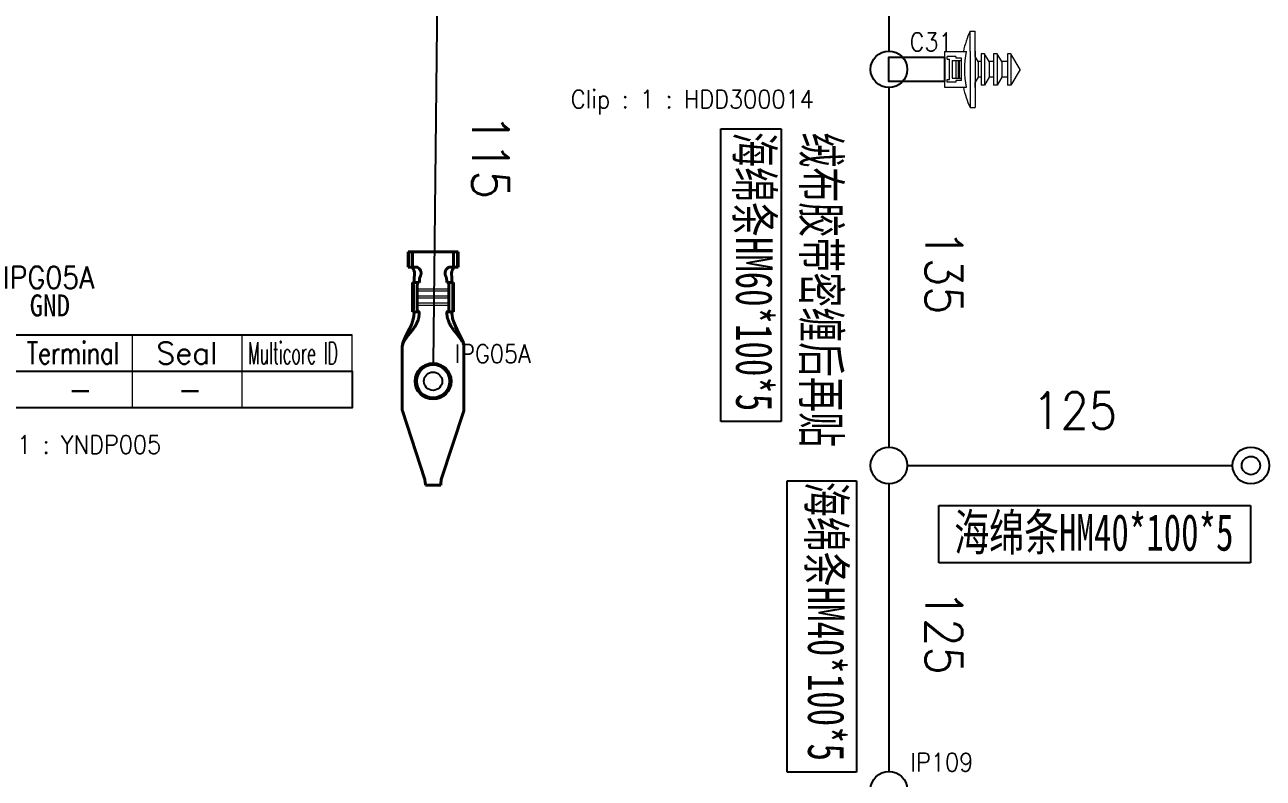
# Model space of a CAD drawing. Header units: inches. Extents: x 47316 to 59086, y 3141 to 11743.
# Drawn here: x 53365.2 to 53534.3, y 8454.9 to 8557.8 of the extents above; entities that cross this region are included whole.
import ezdxf

# ---------------------------------------------------------------- set-up
doc = ezdxf.new("R2010")
doc.units = ezdxf.units.IN
doc.header["$MEASUREMENT"] = 0
for name, color, linetype, lineweight in [('0Filament', 7, 'Continuous', 20), ('标注线', 3, 'Continuous', 20), ('轮廓线', 7, 'Continuous', 40)]:
    doc.layers.add(name, color=color, linetype=linetype, lineweight=lineweight)
doc.styles.add('MtX_FangSong_GB2312', font='')
doc.styles.get("Standard").update_dxf_attribs({"font": ''})
doc.styles.get('MtX_FangSong_GB2312').set_extended_font_data('FangSong_GB2312')
doc.styles.get('Standard').set_extended_font_data('SimSun')
doc.linetypes.add('_VH_FOAM_COVERING_2', pattern='A,0.0001,[31,VeSys.shx,S=0.1,R=0,X=0,Y=0],-0.4,[31,VeSys.shx,S=0.1,R=180,X=0,Y=0],-0.0001', length=0.4002)
doc.linetypes.add('_VH_OTCON', pattern='A,0.0001,[7,VeSys.shx,S=0.1,R=0,X=0,Y=0],-0.4,[7,VeSys.shx,S=0.1,R=0,X=0,Y=0],-0.4,["X",Standard,S=1,R=0,X=-0.5,Y=-0.5],-0.0001,[7,VeSys.shx,S=0.1,R=0,X=0,Y=0],-0.4', length=1.2002)
doc.linetypes.add('_VH_UNTAPED', pattern='A,0.0001,[17,VeSys.shx,S=0.1,R=0,X=0,Y=0],-0.4', length=0.4001)

# ---------------------------------------------------------------- blocks, each defined once
blk = doc.blocks.new('YNDP')
at = {"layer": '标注线', "color": 0}
for p, q in [((-2.1, 7.31), (2.1, 7.31)), ((-2.1, 7.31), (-2.1, 7.03)), ((-2.1, 7.03), (2.1, 7.03)), ((2.1, 7.31), (2.1, 7.03)), ((-2.1, 6.34), (2.1, 6.34)), ((-2.1, 6.06), (-2.1, 6.34)), ((-2.1, 6.06), (2.1, 6.06)), ((-2.1, 5.36), (2.1, 5.36)), ((-2.1, 5.08), (-2.1, 5.36)), ((-2.1, 5.08), (2.1, 5.08)), ((2.1, 6.06), (2.1, 6.34)), ((2.1, 5.08), (2.1, 5.36))]:
    blk.add_line(p, q, dxfattribs=at)
at = {"layer": '轮廓线', "color": 0, "linetype": 'Continuous'}
for p, q in [((-1.12, 31.08), (-4.19, 21.73)), ((-1.05, 31.85), (1.05, 31.85)), ((-1.05, 31.85), (-1.05, 31.62)), ((1.05, 31.85), (1.05, 31.62)), ((1.12, 31.08), (4.19, 21.73)), ((-4.2, 21.67), (-4.2, 12.86)), ((4.2, 21.67), (4.2, 12.86)), ((2.61, 8.81), (2.59, 8.3)), ((-2.8, 4.2), (-2.8, 8.19)), ((-1.93, 8.19), (-2.79, 8.19)), ((-2.68, 4.76), (-2.68, 7.63)), ((-2.59, 8.23), (-2.59, 8.19)), ((-2.15, 7.63), (-2.15, 4.76)), ((1.93, 8.19), (2.79, 8.19)), ((2.15, 7.63), (2.15, 4.76)), ((2.68, 4.76), (2.68, 7.63)), ((2.8, 4.2), (2.8, 8.19)), ((-1.88, 4.2), (-2.79, 4.2)), ((1.88, 4.2), (2.79, 4.2)), ((-3.42, 2.1), (-3.42, 0)), ((-2.21, 2.1), (-3.42, 2.1)), ((2.21, 2.1), (3.42, 2.1)), ((3.42, 2.1), (3.42, 0)), ((3.42, 0), (-3.42, 0)), ((-3.33, 1.54), (-3.33, 0.56)), ((-2.8, 0.56), (-2.8, 1.54)), ((2.8, 0.56), (2.8, 1.54)), ((3.33, 1.54), (3.33, 0.56))]:
    blk.add_line(p, q, dxfattribs=at)
for points in [[(-4.1, 12.34), (-3.84, 11.76), (-3.57, 11.21), (-3.29, 10.67), (-3.04, 10.15), (-2.83, 9.63), (-2.67, 9.1), (-2.59, 8.55)], [(4.1, 12.34), (3.82, 11.71), (3.52, 11.11), (3.22, 10.53), (2.96, 9.97), (2.75, 9.39), (2.61, 8.81)], [(2.59, 8.3), (2.6, 8.23), (2.62, 8.19)]]:
    blk.add_lwpolyline(points, dxfattribs=at)
blk.add_circle((0, 17.68), 2.27, dxfattribs=at)
for centre, radius, start, end in [((-3.99, 21.67), 0.21, 161.8436, 180), ((3.99, 21.67), 0.21, 0, 18.1564), ((-2.73, 12.98), 1.47, 179.9769, 194.856), ((-2.78, 12.86), 1.42, 179.9988, 190.6859), ((-2.82, 12.86), 1.38, 190.6602, 202.0987), ((-2.83, 12.95), 1.37, 194.867, 203.4682), ((-2.88, 12.93), 1.32, 203.5201, 211.9337), ((2.88, 12.93), 1.31, 328.0524, 336.542), ((2.84, 12.95), 1.36, 336.545, 345.167), ((2.82, 12.86), 1.38, 337.9012, 349.3399), ((2.73, 12.98), 1.47, 345.1441, 0.0231), ((2.78, 12.86), 1.42, 349.3141, 0.0012)]:
    blk.add_arc(centre, radius, start, end, dxfattribs=at)
for centre, ratio, start_param, end_param in [((-2.79, 7.63), 0.19732, -4.712389, -3.141593), ((2.79, 7.63), 0.19732, -3.141593, -1.570796), ((-2.79, 4.76), 0.19732, 0, 1.570796), ((2.79, 4.76), 0.19732, -1.570796, 0), ((-3.4, 1.54), 0.133102, -4.712389, -3.141593), ((3.4, 1.54), 0.133102, -3.141593, -1.570796), ((-3.4, 0.56), 0.133102, 0, 1.570796), ((3.4, 0.56), 0.133102, -1.570796, 0)]:
    blk.add_ellipse(centre, major_axis=(0, -0.56), ratio=ratio, start_param=start_param, end_param=end_param, dxfattribs=at)
for points, knots in [([(-1.12, 31.08), (-1.12, 31.13), (-1.11, 31.23), (-1.09, 31.37), (-1.07, 31.5), (-1.06, 31.59), (-1.05, 31.62)], [0, 0, 0, 0, 0.275349, 0.54044, 0.785059, 1, 1, 1, 1]), ([(1.12, 31.08), (1.12, 31.13), (1.11, 31.23), (1.09, 31.37), (1.07, 31.5), (1.06, 31.59), (1.05, 31.62)], [0, 0, 0, 0, 0.275349, 0.54044, 0.785059, 1, 1, 1, 1]), ([(-3.99, 12.24), (-3.96, 12.18), (-3.88, 12.06), (-3.76, 11.88), (-3.63, 11.71), (-3.49, 11.53), (-3.38, 11.38), (-3.28, 11.26), (-3.18, 11.13), (-3.08, 11.01), (-2.97, 10.88), (-2.89, 10.77), (-2.81, 10.67), (-2.71, 10.53), (-2.6, 10.38), (-2.5, 10.23), (-2.42, 10.11), (-2.35, 9.98), (-2.28, 9.85), (-2.21, 9.72), (-2.13, 9.54), (-2.06, 9.35), (-2, 9.15), (-1.96, 9), (-1.93, 8.85), (-1.92, 8.75), (-1.91, 8.7)], [0, 0, 0, 0, 0.050147, 0.101268, 0.15366, 0.207551, 0.263037, 0.291397, 0.320187, 0.379163, 0.409405, 0.44019, 0.471533, 0.503437, 0.568955, 0.6026, 0.636828, 0.671601, 0.70688, 0.742606, 0.778723, 0.851854, 0.888752, 0.925778, 0.962868, 1, 1, 1, 1]), ([(3.99, 12.24), (3.96, 12.18), (3.88, 12.06), (3.76, 11.88), (3.63, 11.71), (3.49, 11.53), (3.38, 11.38), (3.28, 11.26), (3.18, 11.13), (3.08, 11.01), (2.97, 10.88), (2.89, 10.77), (2.81, 10.67), (2.71, 10.53), (2.6, 10.38), (2.5, 10.23), (2.42, 10.11), (2.35, 9.98), (2.28, 9.85), (2.21, 9.72), (2.13, 9.54), (2.06, 9.35), (2, 9.15), (1.96, 9), (1.93, 8.85), (1.92, 8.75), (1.91, 8.7)], [0, 0, 0, 0, 0.050147, 0.101268, 0.15366, 0.207551, 0.263037, 0.291397, 0.320187, 0.379163, 0.409405, 0.44019, 0.471533, 0.503437, 0.568955, 0.6026, 0.636828, 0.671601, 0.70688, 0.742606, 0.778723, 0.851854, 0.888752, 0.925778, 0.962868, 1, 1, 1, 1]), ([(-2.59, 8.23), (-2.59, 8.23), (-2.59, 8.25), (-2.59, 8.28), (-2.59, 8.31), (-2.59, 8.35), (-2.58, 8.39), (-2.58, 8.46), (-2.58, 8.51), (-2.59, 8.55)], [0, 0, 0, 0, 0.070978, 0.159185, 0.264069, 0.384693, 0.519957, 0.668708, 1, 1, 1, 1]), ([(-1.91, 8.7), (-1.91, 8.66), (-1.9, 8.6), (-1.89, 8.5), (-1.89, 8.42), (-1.89, 8.37), (-1.89, 8.34), (-1.89, 8.33)], [0, 0, 0, 0, 0.28921, 0.557756, 0.797041, 0.903477, 1, 1, 1, 1]), ([(1.89, 8.33), (1.89, 8.34), (1.89, 8.37), (1.89, 8.42), (1.89, 8.5), (1.9, 8.6), (1.91, 8.66), (1.91, 8.7)], [0, 0, 0, 0, 0.09654, 0.20301, 0.442326, 0.710821, 1, 1, 1, 1]), ([(-2.58, 8.19), (-2.58, 8.19), (-2.58, 8.19), (-2.58, 8.19), (-2.59, 8.2), (-2.59, 8.2), (-2.59, 8.2), (-2.59, 8.21), (-2.59, 8.22), (-2.59, 8.22), (-2.59, 8.23)], [0, 0, 0, 0, 0.063583, 0.13143, 0.214486, 0.319093, 0.448523, 0.604543, 0.788198, 1, 1, 1, 1]), ([(-2.11, 8.19), (-2.11, 8.19), (-2.11, 8.19), (-2.11, 8.19), (-2.12, 8.18), (-2.12, 8.18), (-2.12, 8.17), (-2.12, 8.17), (-2.13, 8.16), (-2.13, 8.14), (-2.13, 8.12), (-2.14, 8.09), (-2.14, 8.06), (-2.14, 8.01), (-2.15, 7.94), (-2.15, 7.84), (-2.15, 7.74), (-2.15, 7.67), (-2.15, 7.63)], [0, 0, 0, 0, 0.004027, 0.009289, 0.016377, 0.025518, 0.036801, 0.050263, 0.065914, 0.083752, 0.125893, 0.176287, 0.234438, 0.299837, 0.450022, 0.621303, 0.807366, 1, 1, 1, 1]), ([(-1.89, 8.33), (-1.89, 8.32), (-1.9, 8.3), (-1.9, 8.27), (-1.9, 8.25), (-1.91, 8.23), (-1.91, 8.22), (-1.91, 8.21), (-1.92, 8.2), (-1.92, 8.2), (-1.92, 8.2), (-1.92, 8.19), (-1.92, 8.19), (-1.93, 8.19), (-1.93, 8.19)], [0, 0, 0, 0, 0.218442, 0.41158, 0.578176, 0.717068, 0.77583, 0.827442, 0.871971, 0.909537, 0.940372, 0.964928, 0.984146, 1, 1, 1, 1]), ([(1.93, 8.19), (1.93, 8.19), (1.92, 8.19), (1.92, 8.19), (1.92, 8.2), (1.92, 8.2), (1.92, 8.2), (1.91, 8.21), (1.91, 8.22), (1.91, 8.23), (1.9, 8.25), (1.9, 8.27), (1.9, 8.3), (1.89, 8.32), (1.89, 8.33)], [0, 0, 0, 0, 0.015854, 0.035072, 0.059628, 0.090464, 0.128031, 0.17256, 0.224172, 0.282933, 0.421824, 0.58842, 0.781558, 1, 1, 1, 1]), ([(2.15, 7.63), (2.15, 7.67), (2.15, 7.74), (2.15, 7.84), (2.15, 7.94), (2.14, 8.01), (2.14, 8.06), (2.14, 8.09), (2.13, 8.12), (2.13, 8.14), (2.13, 8.16), (2.12, 8.17), (2.12, 8.17), (2.12, 8.18), (2.12, 8.18), (2.11, 8.19), (2.11, 8.19), (2.11, 8.19), (2.11, 8.19)], [0, 0, 0, 0, 0.192634, 0.378697, 0.549978, 0.700163, 0.765562, 0.823713, 0.874107, 0.916248, 0.934086, 0.949737, 0.963199, 0.974482, 0.983623, 0.990711, 0.995973, 1, 1, 1, 1]), ([(-2.56, 3.36), (-2.57, 3.43), (-2.58, 3.53), (-2.58, 3.66), (-2.58, 3.77), (-2.58, 3.87), (-2.58, 3.98), (-2.58, 4.09), (-2.58, 4.16), (-2.58, 4.2)], [0, 0, 0, 0, 0.240029, 0.362533, 0.486637, 0.612415, 0.739889, 0.869056, 1, 1, 1, 1]), ([(-2.15, 4.76), (-2.15, 4.72), (-2.15, 4.65), (-2.15, 4.55), (-2.15, 4.45), (-2.14, 4.38), (-2.14, 4.33), (-2.14, 4.3), (-2.13, 4.27), (-2.13, 4.25), (-2.13, 4.23), (-2.12, 4.22), (-2.12, 4.22), (-2.12, 4.21), (-2.12, 4.21), (-2.11, 4.2), (-2.11, 4.2), (-2.11, 4.2), (-2.11, 4.2)], [0, 0, 0, 0, 0.192634, 0.378697, 0.549978, 0.700163, 0.765562, 0.823713, 0.874107, 0.916248, 0.934086, 0.949737, 0.963199, 0.974482, 0.983623, 0.990711, 0.995973, 1, 1, 1, 1]), ([(-1.88, 4.2), (-1.88, 4.13), (-1.87, 4.02), (-1.86, 3.87), (-1.85, 3.73), (-1.83, 3.59), (-1.79, 3.46), (-1.77, 3.39), (-1.75, 3.36)], [0, 0, 0, 0, 0.260021, 0.387215, 0.512609, 0.758429, 0.879572, 1, 1, 1, 1]), ([(1.75, 3.36), (1.77, 3.39), (1.79, 3.46), (1.83, 3.59), (1.85, 3.73), (1.86, 3.87), (1.87, 4.02), (1.88, 4.13), (1.88, 4.2)], [0, 0, 0, 0, 0.120428, 0.241571, 0.48739, 0.612785, 0.739979, 1, 1, 1, 1]), ([(2.11, 4.2), (2.11, 4.2), (2.11, 4.2), (2.11, 4.2), (2.12, 4.21), (2.12, 4.21), (2.12, 4.22), (2.12, 4.22), (2.13, 4.23), (2.13, 4.25), (2.13, 4.27), (2.14, 4.3), (2.14, 4.33), (2.14, 4.38), (2.15, 4.45), (2.15, 4.55), (2.15, 4.65), (2.15, 4.72), (2.15, 4.76)], [0, 0, 0, 0, 0.004027, 0.009289, 0.016377, 0.025518, 0.036801, 0.050263, 0.065914, 0.083752, 0.125893, 0.176287, 0.234438, 0.299837, 0.450022, 0.621303, 0.807366, 1, 1, 1, 1]), ([(2.58, 4.2), (2.58, 4.16), (2.58, 4.09), (2.58, 3.98), (2.58, 3.87), (2.58, 3.77), (2.58, 3.66), (2.58, 3.53), (2.57, 3.43), (2.56, 3.36)], [0, 0, 0, 0, 0.130944, 0.260111, 0.387585, 0.513363, 0.637467, 0.759971, 1, 1, 1, 1]), ([(-2.97, 2.1), (-2.96, 2.1), (-2.95, 2.1), (-2.93, 2.11), (-2.91, 2.12), (-2.9, 2.13), (-2.89, 2.13)], [0, 0, 0, 0, 0.217658, 0.453857, 0.713604, 1, 1, 1, 1]), ([(-2.89, 2.13), (-2.87, 2.14), (-2.85, 2.17), (-2.8, 2.21), (-2.76, 2.26), (-2.72, 2.33), (-2.68, 2.4), (-2.64, 2.48), (-2.61, 2.56), (-2.56, 2.69), (-2.53, 2.85), (-2.51, 3.01), (-2.51, 3.13), (-2.52, 3.22), (-2.54, 3.29), (-2.55, 3.34), (-2.56, 3.36)], [0, 0, 0, 0, 0.038866, 0.08397, 0.135113, 0.191855, 0.253649, 0.319879, 0.389842, 0.462725, 0.612921, 0.759984, 0.828629, 0.892177, 0.949572, 1, 1, 1, 1]), ([(-2.74, 2.1), (-2.74, 2.1), (-2.74, 2.1), (-2.75, 2.1), (-2.75, 2.09), (-2.75, 2.09), (-2.76, 2.08), (-2.76, 2.08), (-2.76, 2.07), (-2.77, 2.05), (-2.77, 2.03), (-2.78, 2), (-2.78, 1.97), (-2.79, 1.93), (-2.79, 1.89), (-2.8, 1.83), (-2.8, 1.75), (-2.8, 1.65), (-2.8, 1.58), (-2.8, 1.54)], [0, 0, 0, 0, 0.005642, 0.012205, 0.020275, 0.030156, 0.042002, 0.05589, 0.071859, 0.089925, 0.132301, 0.1827, 0.240671, 0.305736, 0.377363, 0.454882, 0.624746, 0.809143, 1, 1, 1, 1]), ([(-1.75, 3.36), (-1.74, 3.34), (-1.71, 3.28), (-1.68, 3.19), (-1.65, 3.09), (-1.64, 3), (-1.64, 2.93), (-1.64, 2.87), (-1.65, 2.81), (-1.66, 2.73), (-1.69, 2.64), (-1.73, 2.53), (-1.79, 2.44), (-1.85, 2.36), (-1.91, 2.28), (-1.98, 2.22), (-2.03, 2.18), (-2.07, 2.15), (-2.1, 2.13), (-2.13, 2.12), (-2.17, 2.1), (-2.2, 2.1), (-2.21, 2.1)], [0, 0, 0, 0, 0.055022, 0.116995, 0.185083, 0.258201, 0.296181, 0.334778, 0.373698, 0.412652, 0.489659, 0.564292, 0.635623, 0.703071, 0.76613, 0.824277, 0.876958, 0.901113, 0.923761, 0.944907, 0.964596, 1, 1, 1, 1]), ([(2.21, 2.1), (2.2, 2.1), (2.17, 2.1), (2.13, 2.12), (2.1, 2.13), (2.07, 2.15), (2.03, 2.18), (1.98, 2.22), (1.91, 2.28), (1.85, 2.36), (1.79, 2.44), (1.73, 2.53), (1.69, 2.64), (1.65, 2.75), (1.64, 2.87), (1.64, 2.98), (1.65, 3.09), (1.68, 3.19), (1.71, 3.28), (1.74, 3.34), (1.75, 3.36)], [0, 0, 0, 0, 0.035416, 0.055113, 0.076262, 0.09891, 0.123064, 0.175742, 0.233887, 0.296955, 0.364416, 0.435763, 0.510406, 0.587414, 0.665244, 0.741782, 0.814902, 0.882994, 0.944969, 1, 1, 1, 1]), ([(2.56, 3.36), (2.55, 3.34), (2.54, 3.3), (2.53, 3.23), (2.52, 3.16), (2.51, 3.05), (2.52, 2.9), (2.55, 2.73), (2.6, 2.59), (2.64, 2.48), (2.68, 2.41), (2.71, 2.34), (2.75, 2.28), (2.79, 2.23), (2.81, 2.2), (2.83, 2.19)], [0, 0, 0, 0, 0.048288, 0.102718, 0.16266, 0.227338, 0.366788, 0.511961, 0.653827, 0.721303, 0.78555, 0.846014, 0.902199, 0.953655, 1, 1, 1, 1]), ([(2.8, 1.54), (2.8, 1.58), (2.8, 1.65), (2.8, 1.75), (2.8, 1.83), (2.79, 1.89), (2.79, 1.93), (2.78, 1.97), (2.78, 2), (2.77, 2.03), (2.77, 2.05), (2.76, 2.07), (2.76, 2.08), (2.76, 2.08), (2.75, 2.09), (2.75, 2.09), (2.75, 2.1), (2.74, 2.1), (2.74, 2.1), (2.74, 2.1)], [0, 0, 0, 0, 0.190857, 0.375254, 0.545118, 0.622637, 0.694264, 0.759329, 0.8173, 0.867699, 0.910075, 0.928141, 0.94411, 0.957998, 0.969844, 0.979725, 0.987795, 0.994358, 1, 1, 1, 1]), ([(2.83, 2.19), (2.84, 2.17), (2.86, 2.15), (2.89, 2.13), (2.9, 2.12)], [0, 0, 0, 0, 0.537008, 1, 1, 1, 1]), ([(2.9, 2.12), (2.91, 2.12), (2.92, 2.11), (2.94, 2.1), (2.96, 2.1), (2.97, 2.1)], [0, 0, 0, 0, 0.280397, 0.659814, 1, 1, 1, 1]), ([(-2.8, 0.56), (-2.8, 0.52), (-2.8, 0.45), (-2.8, 0.35), (-2.8, 0.27), (-2.79, 0.21), (-2.79, 0.17), (-2.78, 0.13), (-2.78, 0.1), (-2.77, 0.07), (-2.77, 0.05), (-2.76, 0.03), (-2.76, 0.02), (-2.76, 0.02), (-2.75, 0.01), (-2.75, 0.01), (-2.75, 0), (-2.74, 0), (-2.74, 0), (-2.74, 0)], [0, 0, 0, 0, 0.190857, 0.375254, 0.545118, 0.622637, 0.694264, 0.759329, 0.8173, 0.867699, 0.910075, 0.928141, 0.94411, 0.957998, 0.969844, 0.979725, 0.987795, 0.994358, 1, 1, 1, 1]), ([(2.74, 0), (2.74, 0), (2.74, 0), (2.75, 0), (2.75, 0.01), (2.75, 0.01), (2.76, 0.02), (2.76, 0.02), (2.76, 0.03), (2.77, 0.05), (2.77, 0.07), (2.78, 0.1), (2.78, 0.13), (2.79, 0.17), (2.79, 0.21), (2.8, 0.27), (2.8, 0.35), (2.8, 0.45), (2.8, 0.52), (2.8, 0.56)], [0, 0, 0, 0, 0.005642, 0.012205, 0.020275, 0.030156, 0.042002, 0.05589, 0.071859, 0.089925, 0.132301, 0.1827, 0.240671, 0.305736, 0.377363, 0.454882, 0.624746, 0.809143, 1, 1, 1, 1])]:
    blk.add_open_spline(points, degree=3, knots=knots, dxfattribs=at)

msp = doc.modelspace()

# ---------------------------------------------------------------- linework, layer by layer
at = {"color": 0, "linetype": '_VH_OTCON', "lineweight": -2, "ltscale": 5}
msp.add_line((53483.2, 8620.7), (53483.2, 8554.21), dxfattribs=at)
at = {"color": 0, "linetype": '_VH_UNTAPED', "lineweight": -2, "ltscale": 5}
msp.add_line((53421.59, 8569.28), (53420.99, 8511.63), dxfattribs=at)
at = {"color": 0, "linetype": '_VH_FOAM_COVERING_2', "lineweight": -2, "ltscale": 5}
for p, q in [((53483.2, 8549.21), (53483.2, 8500.12)), ((53485.7, 8497.62), (53530.12, 8497.62)), ((53483.2, 8495.12), (53483.2, 8455.86))]:
    msp.add_line(p, q, dxfattribs=at)
at = {"color": 1}
for p, q in [((53460.26, 8543.61), (53468.48, 8543.61)), ((53460.26, 8503.64), (53460.26, 8543.61)), ((53468.48, 8543.61), (53468.48, 8503.64)), ((53468.48, 8503.64), (53460.26, 8503.64)), ((53469.31, 8495.54), (53478.78, 8495.54)), ((53469.31, 8455.77), (53469.31, 8495.54)), ((53478.78, 8495.54), (53478.78, 8455.77)), ((53490.03, 8492.16), (53532.55, 8492.16)), ((53490.03, 8484.32), (53490.03, 8492.16)), ((53532.55, 8492.16), (53532.55, 8484.32)), ((53532.55, 8484.32), (53490.03, 8484.32)), ((53478.78, 8455.77), (53469.31, 8455.77))]:
    msp.add_line(p, q, dxfattribs=at)
at = {"color": 0, "linetype": 'Continuous', "lineweight": -2}
for p, q in [((53327.41, 8515.48), (53409.91, 8515.48)), ((53327.41, 8510.48), (53409.91, 8510.48))]:
    msp.add_line(p, q, dxfattribs=at)
at = {"color": 7, "linetype": 'Continuous', "lineweight": 15}
for p, q in [((53379.91, 8510.48), (53379.91, 8515.48)), ((53394.91, 8510.48), (53394.91, 8515.48)), ((53409.91, 8510.48), (53409.91, 8515.48))]:
    msp.add_line(p, q, dxfattribs=at)
at = {"color": 102, "linetype": 'Continuous', "lineweight": 15}
for p, q in [((53379.91, 8505.48), (53379.91, 8510.48)), ((53394.91, 8505.48), (53394.91, 8510.48))]:
    msp.add_line(p, q, dxfattribs=at)
at = {"color": 0}
msp.add_lwpolyline([(53490.8, 8553.39), (53490.8, 8550.03), (53483.2, 8550.03), (53483.2, 8553.39)], close=True, dxfattribs=at)
at = {"color": 0, "linetype": 'Continuous', "lineweight": -2}
msp.add_lwpolyline([(53327.41, 8505.48), (53327.41, 8510.48), (53409.91, 8510.48), (53409.91, 8505.48)], close=True, dxfattribs=at)
for centre, radius in [((53483.2, 8551.71), 2.5), ((53420.96, 8509.13), 2.5), ((53420.96, 8509.13), 1.25), ((53483.2, 8497.62), 2.5), ((53532.62, 8497.62), 2.5), ((53532.62, 8497.62), 1.25), ((53483.2, 8453.36), 2.5)]:
    msp.add_circle(centre, radius, dxfattribs=at)
at = {"layer": '0Filament', "color": 0, "lineweight": 9, "ltscale": 0.110623}
for p, q in [((53494.28, 8554.2), (53494.28, 8556.91)), ((53494.96, 8554.2), (53494.96, 8556.91))]:
    msp.add_line(p, q, dxfattribs=at)
at = {"layer": '0Filament', "color": 0, "lineweight": 9, "ltscale": 0.02778}
for p, q in [((53494.28, 8556.91), (53494.96, 8556.91)), ((53494.28, 8546.51), (53494.96, 8546.51))]:
    msp.add_line(p, q, dxfattribs=at)
at = {"layer": '0Filament', "color": 0, "lineweight": 9, "ltscale": 0.14032}
msp.add_line((53494.96, 8553.48), (53494.96, 8556.91), dxfattribs=at)
at = {"layer": '0Filament', "color": 0, "lineweight": 9, "ltscale": 0.13}
for p, q in [((53486.75, 8553.39), (53487.62, 8553.39)), ((53487.62, 8553.39), (53490.8, 8553.39)), ((53486.75, 8550.03), (53487.62, 8550.03)), ((53487.62, 8550.03), (53490.8, 8550.03))]:
    msp.add_line(p, q, dxfattribs=at)
at = {"layer": '0Filament', "color": 0, "lineweight": 9, "ltscale": 0.121317}
for p, q in [((53490.8, 8554.16), (53493.77, 8554.16)), ((53490.8, 8549.27), (53493.77, 8549.27))]:
    msp.add_line(p, q, dxfattribs=at)
at = {"layer": '0Filament', "color": 0, "lineweight": 9, "ltscale": 0.2}
msp.add_line((53490.8, 8554.16), (53490.8, 8549.27), dxfattribs=at)
at = {"layer": '0Filament', "color": 0, "lineweight": 9, "ltscale": 0.047501}
for p, q in [((53492.33, 8553.48), (53491.17, 8553.48)), ((53492.33, 8549.94), (53491.17, 8549.94))]:
    msp.add_line(p, q, dxfattribs=at)
at = {"layer": '0Filament', "color": 0, "lineweight": 9, "ltscale": 0.015002}
msp.add_line((53491.17, 8553.12), (53491.17, 8553.48), dxfattribs=at)
at = {"layer": '0Filament', "color": 0, "lineweight": 9, "ltscale": 0.0125}
for p, q in [((53491.17, 8553.12), (53491.47, 8553.12)), ((53492.33, 8552.93), (53492.64, 8552.93)), ((53491.17, 8550.31), (53491.47, 8550.31)), ((53492.33, 8550.49), (53492.64, 8550.49))]:
    msp.add_line(p, q, dxfattribs=at)
at = {"layer": '0Filament', "color": 0, "lineweight": 9, "ltscale": 0.114999}
msp.add_line((53491.47, 8550.31), (53491.47, 8553.12), dxfattribs=at)
at = {"layer": '0Filament', "color": 0, "lineweight": 9, "ltscale": 0.1}
for p, q in [((53491.84, 8552.93), (53491.84, 8550.49)), ((53492.33, 8552.93), (53492.33, 8550.49)), ((53492.64, 8552.93), (53492.64, 8550.49)), ((53492.75, 8552.93), (53492.75, 8550.49)), ((53492.78, 8552.93), (53492.78, 8550.49))]:
    msp.add_line(p, q, dxfattribs=at)
at = {"layer": '0Filament', "color": 0, "lineweight": 9, "ltscale": 0.020001}
for p, q in [((53491.84, 8552.93), (53492.33, 8552.93)), ((53491.84, 8550.49), (53492.33, 8550.49))]:
    msp.add_line(p, q, dxfattribs=at)
at = {"layer": '0Filament', "color": 0, "lineweight": 9, "ltscale": 0.010001}
for p, q in [((53492.33, 8553.48), (53492.33, 8553.24)), ((53492.33, 8550.18), (53492.33, 8549.94))]:
    msp.add_line(p, q, dxfattribs=at)
at = {"layer": '0Filament', "color": 0, "lineweight": 9, "ltscale": 0.0325}
for p, q in [((53493.12, 8553.24), (53492.33, 8553.24)), ((53493.12, 8550.18), (53492.33, 8550.18))]:
    msp.add_line(p, q, dxfattribs=at)
at = {"layer": '0Filament', "color": 0, "lineweight": 9, "ltscale": 0.004785}
for p, q in [((53492.64, 8552.93), (53492.75, 8552.93)), ((53492.64, 8550.49), (53492.75, 8550.49))]:
    msp.add_line(p, q, dxfattribs=at)
at = {"layer": '0Filament', "color": 0, "lineweight": 9, "ltscale": 0.001228}
for p, q in [((53492.75, 8552.93), (53492.78, 8552.93)), ((53492.75, 8550.49), (53492.78, 8550.49))]:
    msp.add_line(p, q, dxfattribs=at)
at = {"layer": '0Filament', "color": 0, "lineweight": 9, "ltscale": 0.013986}
for p, q in [((53492.78, 8552.93), (53493.12, 8552.93)), ((53492.78, 8550.49), (53493.12, 8550.49))]:
    msp.add_line(p, q, dxfattribs=at)
at = {"layer": '0Filament', "color": 0, "lineweight": 9, "ltscale": 0.125}
msp.add_line((53493.12, 8550.18), (53493.12, 8553.24), dxfattribs=at)
at = {"layer": '0Filament', "color": 0, "lineweight": 9, "ltscale": 0.314377}
for p, q in [((53494.28, 8554.2), (53494.28, 8546.51)), ((53494.96, 8554.2), (53494.96, 8546.51))]:
    msp.add_line(p, q, dxfattribs=at)
at = {"layer": '0Filament', "color": 0, "lineweight": 9, "ltscale": 0.034033}
msp.add_line((53495.39, 8552.76), (53494.96, 8553.48), dxfattribs=at)
at = {"layer": '0Filament', "color": 0, "lineweight": 9, "ltscale": 0.022382}
for p, q in [((53495.39, 8552.76), (53495.39, 8552.22)), ((53496.9, 8552.76), (53496.9, 8552.22)), ((53498.61, 8552.76), (53498.61, 8552.22))]:
    msp.add_line(p, q, dxfattribs=at)
at = {"layer": '0Filament', "color": 0, "lineweight": 9, "ltscale": 0.016164}
for p, q in [((53495.79, 8552.76), (53495.39, 8552.76)), ((53495.79, 8550.66), (53495.39, 8550.66))]:
    msp.add_line(p, q, dxfattribs=at)
at = {"layer": '0Filament', "color": 0, "lineweight": 9, "ltscale": 0.045551}
for p, q in [((53495.79, 8553.85), (53495.79, 8552.74)), ((53496.24, 8553.85), (53496.24, 8552.74)), ((53497.47, 8553.85), (53497.47, 8552.74)), ((53497.96, 8553.85), (53497.96, 8552.74)), ((53499.41, 8553.85), (53499.41, 8552.74)), ((53499.85, 8553.85), (53499.85, 8552.74))]:
    msp.add_line(p, q, dxfattribs=at)
at = {"layer": '0Filament', "color": 0, "lineweight": 9, "ltscale": 0.018604}
for p, q in [((53496.24, 8553.85), (53495.79, 8553.85)), ((53496.24, 8549.57), (53495.79, 8549.57))]:
    msp.add_line(p, q, dxfattribs=at)
at = {"layer": '0Filament', "color": 0, "lineweight": 9, "ltscale": 0.129449}
for p, q in [((53495.79, 8552.74), (53495.79, 8549.57)), ((53496.24, 8552.74), (53496.24, 8549.57)), ((53497.47, 8552.74), (53497.47, 8549.57)), ((53497.96, 8552.74), (53497.96, 8549.57)), ((53499.41, 8552.74), (53499.41, 8549.57)), ((53499.85, 8552.74), (53499.85, 8549.57))]:
    msp.add_line(p, q, dxfattribs=at)
at = {"layer": '0Filament', "color": 0, "lineweight": 9, "ltscale": 0.051927}
for p, q in [((53496.9, 8552.76), (53496.24, 8553.85)), ((53498.61, 8552.76), (53497.96, 8553.85)), ((53496.9, 8550.66), (53496.24, 8549.57)), ((53498.61, 8550.66), (53497.96, 8549.57))]:
    msp.add_line(p, q, dxfattribs=at)
at = {"layer": '0Filament', "color": 0, "lineweight": 9, "ltscale": 0.023581}
for p, q in [((53497.47, 8552.76), (53496.9, 8552.76)), ((53497.47, 8550.66), (53496.9, 8550.66))]:
    msp.add_line(p, q, dxfattribs=at)
at = {"layer": '0Filament', "color": 0, "lineweight": 9, "ltscale": 0.019849}
for p, q in [((53497.96, 8553.85), (53497.47, 8553.85)), ((53497.96, 8549.57), (53497.47, 8549.57))]:
    msp.add_line(p, q, dxfattribs=at)
at = {"layer": '0Filament', "color": 0, "lineweight": 9, "ltscale": 0.032642}
for p, q in [((53499.41, 8552.76), (53498.61, 8552.76)), ((53499.41, 8550.66), (53498.61, 8550.66))]:
    msp.add_line(p, q, dxfattribs=at)
at = {"layer": '0Filament', "color": 0, "lineweight": 9, "ltscale": 0.017949}
for p, q in [((53499.85, 8553.85), (53499.41, 8553.85)), ((53499.85, 8549.57), (53499.41, 8549.57))]:
    msp.add_line(p, q, dxfattribs=at)
at = {"layer": '0Filament', "color": 0, "lineweight": 9, "ltscale": 0.102081}
for q in [(53499.85, 8553.85), (53499.85, 8549.57)]:
    msp.add_line((53501.14, 8551.71), q, dxfattribs=at)
at = {"layer": '0Filament', "color": 0, "lineweight": 9, "ltscale": 0.063599}
for p, q in [((53495.39, 8552.22), (53495.39, 8550.66)), ((53496.9, 8552.22), (53496.9, 8550.66)), ((53498.61, 8552.22), (53498.61, 8550.66))]:
    msp.add_line(p, q, dxfattribs=at)
at = {"layer": '0Filament', "color": 0, "lineweight": 9, "ltscale": 0.014999}
msp.add_line((53491.17, 8549.94), (53491.17, 8550.31), dxfattribs=at)
at = {"layer": '0Filament', "color": 0, "lineweight": 9, "ltscale": 0.034036}
msp.add_line((53495.39, 8550.66), (53494.96, 8549.95), dxfattribs=at)
at = {"layer": '0Filament', "color": 0, "lineweight": 9, "ltscale": 0.0297}
msp.add_line((53494.96, 8549.22), (53494.96, 8549.95), dxfattribs=at)
at = {"layer": '0Filament', "color": 0, "lineweight": 9, "ltscale": 0.11062}
msp.add_line((53494.96, 8549.22), (53494.96, 8546.51), dxfattribs=at)
at = {"layer": '0Filament', "color": 0, "lineweight": 9}
for radius, start, end in [(12.23, 154.8493, 168.463), (11.84, 168.0793, 191.9207), (12.23, 191.537, 205.1507)]:
    msp.add_arc((53505.35, 8551.71), radius, start, end, dxfattribs=at)

# ---------------------------------------------------------------- block references
at = {"color": 0, "lineweight": -2, "rotation": 180.0057740952021}
msp.add_blockref('YNDP', (53420.96, 8526.8), dxfattribs=at)

# ---------------------------------------------------------------- texts
at = {"color": 0, "lineweight": -2, "style": 'MtX_FangSong_GB2312', "width": 0.7}
for s, rotation, p in [('海绵条HM60*100*5', 270, (53462.33, 8543.16)), ('绒布胶带密缠后再贴', 270, (53471.47, 8543.11)), ('海绵条HM40*100*5', 270, (53472.15, 8495.41)), ('海绵条HM40*100*5', 360, (53492.11, 8485.99))]:
    msp.add_text(s, height=5, rotation=rotation, dxfattribs=at).set_placement(p)
at = {"color": 21, "linetype": 'Continuous', "lineweight": 15, "attachment_point": 1}
for s, insert, char_height, width in [('\\Fromans.shx;\\W0.9000000000;\\T1.0000000000;\\o\\lC31', (53486.02, 8556.71), 2.5, 6.5357), ('\\Fromans.shx;\\W0.9000000000;\\T1.0000000000;\\o\\lIPG05A', (53423.89, 8514.13), 2.5, 11.5714), ('\\Fromans.shx;\\W1.0000000000;\\T1.0000000000;\\o\\l-', (53371.12, 8509.48), 3, 3.7143), ('\\Fromans.shx;\\W0.9000000000;\\T1.0000000000;\\o\\lIP109', (53486.13, 8458.36), 2.5, 9.5357)]:
    msp.add_mtext(s, dxfattribs=dict(at, insert=insert, char_height=char_height, width=width))
at = {"color": 42, "linetype": 'Continuous', "lineweight": 15, "char_height": 2.5, "attachment_point": 1}
for s, insert, width in [('\\Fromans.shx;\\W0.9000000000;\\T1.0000000000;\\o\\lClip : 1 : HDD300014', (53439.77, 8548.89), 39), ('\\Fromans.shx;\\W0.9000000000;\\T1.0000000000;\\o\\lTerminal : 1 : YNDP005', (53347.49, 8501.73), 42.5357)]:
    msp.add_mtext(s, dxfattribs=dict(at, insert=insert, width=width))
at = {"color": 7, "linetype": '_VH_UNTAPED', "lineweight": 18, "ltscale": 5, "insert": (53431.29, 8545.59), "char_height": 5, "width": 12.8571, "attachment_point": 1, "rotation": 270}
msp.add_mtext('\\Fromans.shx;\\W0.9000000000;\\T1.0000000000;\\o\\l115', dxfattribs=at)
at = {"color": 7, "linetype": '_VH_FOAM_COVERING_2', "lineweight": 18, "ltscale": 5, "char_height": 5, "width": 12.8571, "attachment_point": 1, "rotation": 270}
for s, insert in [('\\Fromans.shx;\\W0.9000000000;\\T1.0000000000;\\o\\l135', (53493.2, 8529.81)), ('\\Fromans.shx;\\W0.9000000000;\\T1.0000000000;\\o\\l125', (53493.2, 8480.63))]:
    msp.add_mtext(s, dxfattribs=dict(at, insert=insert))
at = {"color": 6, "linetype": 'Continuous', "lineweight": 20, "char_height": 3, "attachment_point": 1}
for s, insert, width in [('\\Fromans.shx;\\W0.9000000000;\\T1.0000000000;\\o\\lIPG05A', (53362.23, 8524.8), 13.8857), ('\\f黑体|b0|i0|c1|p0;\\W0.9000000000;\\T1.0000000000;\\o\\lGND', (53365.88, 8520.98), 5.8247)]:
    msp.add_mtext(s, dxfattribs=dict(at, insert=insert, width=width))
at = {"color": 7, "linetype": 'Continuous', "lineweight": 15, "char_height": 3, "attachment_point": 1}
for s, insert, width in [('\\Fromans.shx;\\W0.7480916031;\\T1.0000000000;\\o\\lTerminal', (53365.51, 8514.48), 14), ('\\Fromans.shx;\\W1.0000000000;\\T1.0000000000;\\o\\lSeal', (53383.19, 8514.48), 9.2857), ('\\Fromans.shx;\\W0.5185185185;\\T1.0000000000;\\o\\lMulticore ID', (53395.7, 8514.48), 14)]:
    msp.add_mtext(s, dxfattribs=dict(at, insert=insert, width=width))
at = {"color": 140, "linetype": 'Continuous', "lineweight": 15, "insert": (53386.12, 8509.48), "char_height": 3, "width": 3.7143, "attachment_point": 1}
msp.add_mtext('\\Fromans.shx;\\W1.0000000000;\\T1.0000000000;\\o\\l-', dxfattribs=at)
at = {"color": 7, "linetype": '_VH_FOAM_COVERING_2', "lineweight": 18, "ltscale": 5, "insert": (53502.77, 8507.62), "char_height": 5, "width": 12.8571, "attachment_point": 1}
msp.add_mtext('\\Fromans.shx;\\W0.9000000000;\\T1.0000000000;\\o\\l125', dxfattribs=at)

doc.saveas('drawing.dxf')
